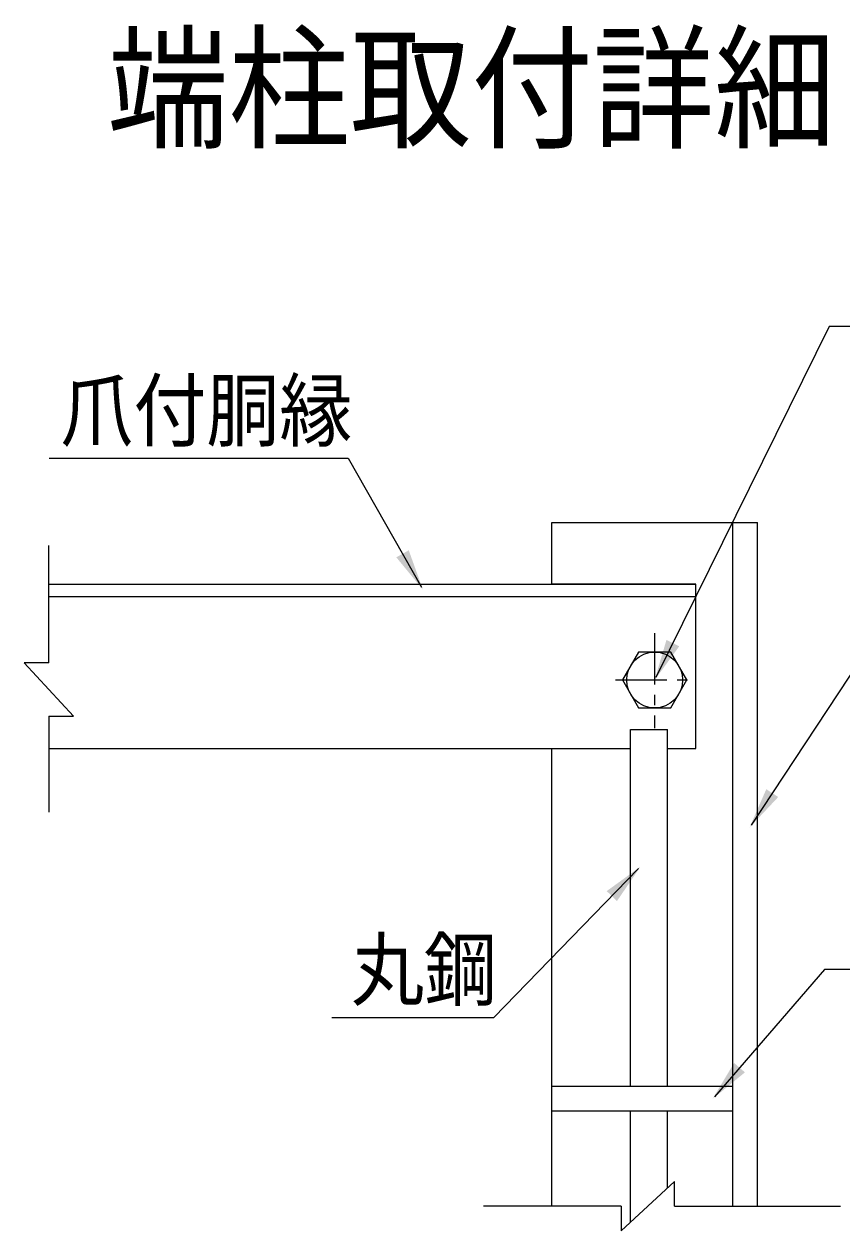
# Model space of a CAD drawing. Units: millimetres, scale not verified. Extents: x -4455 to 4455, y -3150 to 3150.
# Drawn here: x 2821 to 3418, y -1968 to -1087 of the extents above; entities that cross this region are included whole.
import ezdxf
from ezdxf.enums import TextEntityAlignment as Align

# ---------------------------------------------------------------- set-up
doc = ezdxf.new("R2010")
doc.units = ezdxf.units.MM
doc.header["$LTSCALE"] = 30
doc.linetypes.add('USER1', pattern=[2, 1.25, -0.25, 0.25, -0.25])
doc.layers.add('0-C_7詳細', color=7, linetype='Continuous', lineweight=18)
doc.styles.add('ＭＳ ゴシック', font='')
doc.styles.get('ＭＳ ゴシック').set_extended_font_data('MS Gothic')

msp = doc.modelspace()

# ---------------------------------------------------------------- linework, layer by layer
at = {"layer": '0-C_7詳細', "lineweight": 9}
for p, q in [((3206.03, -1495.73), (3206.03, -1450.73)), ((3206.03, -1450.73), (3356.03, -1450.73)), ((3338.03, -1949.58), (3338.03, -1450.73)), ((3356.03, -1949.58), (3356.03, -1450.73)), ((2839.11, -1495.73), (3311.03, -1495.73)), ((3311.03, -1495.73), (3206.03, -1495.73)), ((3228.53, -1495.73), (3228.83, -1495.73)), ((3311.03, -1615.73), (3311.03, -1495.73)), ((2839.11, -1504.73), (3311.03, -1504.73)), ((3263.34, -1862.21), (3263.34, -1601.79)), ((3263.34, -1601.79), (3290.34, -1601.79)), ((3290.34, -1862.21), (3290.34, -1601.79)), ((2839.11, -1615.73), (3263.34, -1615.73)), ((3206.03, -1949.58), (3206.03, -1615.73)), ((3290.34, -1615.73), (3311.03, -1615.73)), ((3338.03, -1862.21), (3206.03, -1862.21)), ((3338.03, -1880.21), (3206.03, -1880.21)), ((3263.34, -1961.42), (3263.34, -1880.21)), ((3290.34, -1936.35), (3290.34, -1880.21))]:
    msp.add_line(p, q, dxfattribs=at)
at = {"layer": '0-C_7詳細', "color": 4}
for p, q in [((2839.11, -1553.29), (2839.11, -1467.71)), ((2821.11, -1553.29), (2857.11, -1592.06)), ((2839.11, -1553.29), (2821.11, -1553.29)), ((2839.11, -1592.06), (2839.11, -1662.25)), ((2839.11, -1592.06), (2857.11, -1592.06)), ((3256.71, -1967.58), (3295.48, -1931.58)), ((3295.48, -1949.58), (3295.48, -1931.58)), ((3256.71, -1949.58), (3156.26, -1949.58)), ((3256.71, -1949.58), (3256.71, -1967.58)), ((3295.48, -1949.58), (3416.53, -1949.58))]:
    msp.add_line(p, q, dxfattribs=at)
at = {"layer": '0-C_7詳細', "color": 1, "linetype": 'USER1'}
for p, q in [((3281.03, -1531.54), (3281.03, -1600.93)), ((3252.47, -1565.73), (3309.59, -1565.73))]:
    msp.add_line(p, q, dxfattribs=at)
at = {"layer": '0-C_7詳細', "color": 1}
for points in [[(3714.4, -1307.82), (3408.43, -1307.82), (3281.92, -1563.93)], [(2839.39, -1403.98), (3057.54, -1403.98), (3110.97, -1498.04)], [(3873.77, -1515.78), (3454.3, -1515.78), (3351.39, -1671.61)], [(3045.47, -1811.9), (3163.7, -1811.9), (3269.32, -1703.29)], [(3513.24, -1776.98), (3404.81, -1776.98), (3324.64, -1869.73)]]:
    msp.add_lwpolyline(points, dxfattribs=at)
at = {"layer": '0-C_7詳細', "color": 3}
msp.add_lwpolyline([(3304.55, -1565.73), (3292.79, -1545.36), (3269.27, -1545.36), (3257.51, -1565.73), (3269.27, -1586.1), (3292.79, -1586.1)], close=True, dxfattribs=at)
msp.add_circle((3281.03, -1565.73), 20.4, dxfattribs=at)
at = {"layer": '0-C_7詳細', "color": 1}
for points in [[(3111.96, -1499.77), (3092.61, -1476.26), (3101.67, -1471.12)], [(3281.03, -1565.73), (3289.65, -1536.52), (3298.99, -1541.14)], [(3350.29, -1673.28), (3362.47, -1645.38), (3371.17, -1651.12)], [(3270.72, -1701.86), (3253.54, -1727), (3246.07, -1719.73)], [(3323.33, -1871.24), (3339, -1845.14), (3346.89, -1851.95)]]:
    msp.add_solid(points, dxfattribs=at)

# ---------------------------------------------------------------- texts
at = {"layer": '0-C_7詳細', "style": 'ＭＳ ゴシック', "width": 0.9}
msp.add_text('端柱取付詳細', height=72.14, dxfattribs=at).set_placement((2881.66, -1191.8), align=Align.BOTTOM_LEFT)
at = {"layer": '0-C_7詳細', "color": 3, "style": 'ＭＳ ゴシック', "width": 0.9}
for s, p in [('爪付胴縁', (2847.66, -1403.76)), ('丸鋼', (3059.6, -1811.7))]:
    msp.add_text(s, height=43.33, dxfattribs=at).set_placement(p, align=Align.BOTTOM_LEFT)

doc.saveas('drawing.dxf')
